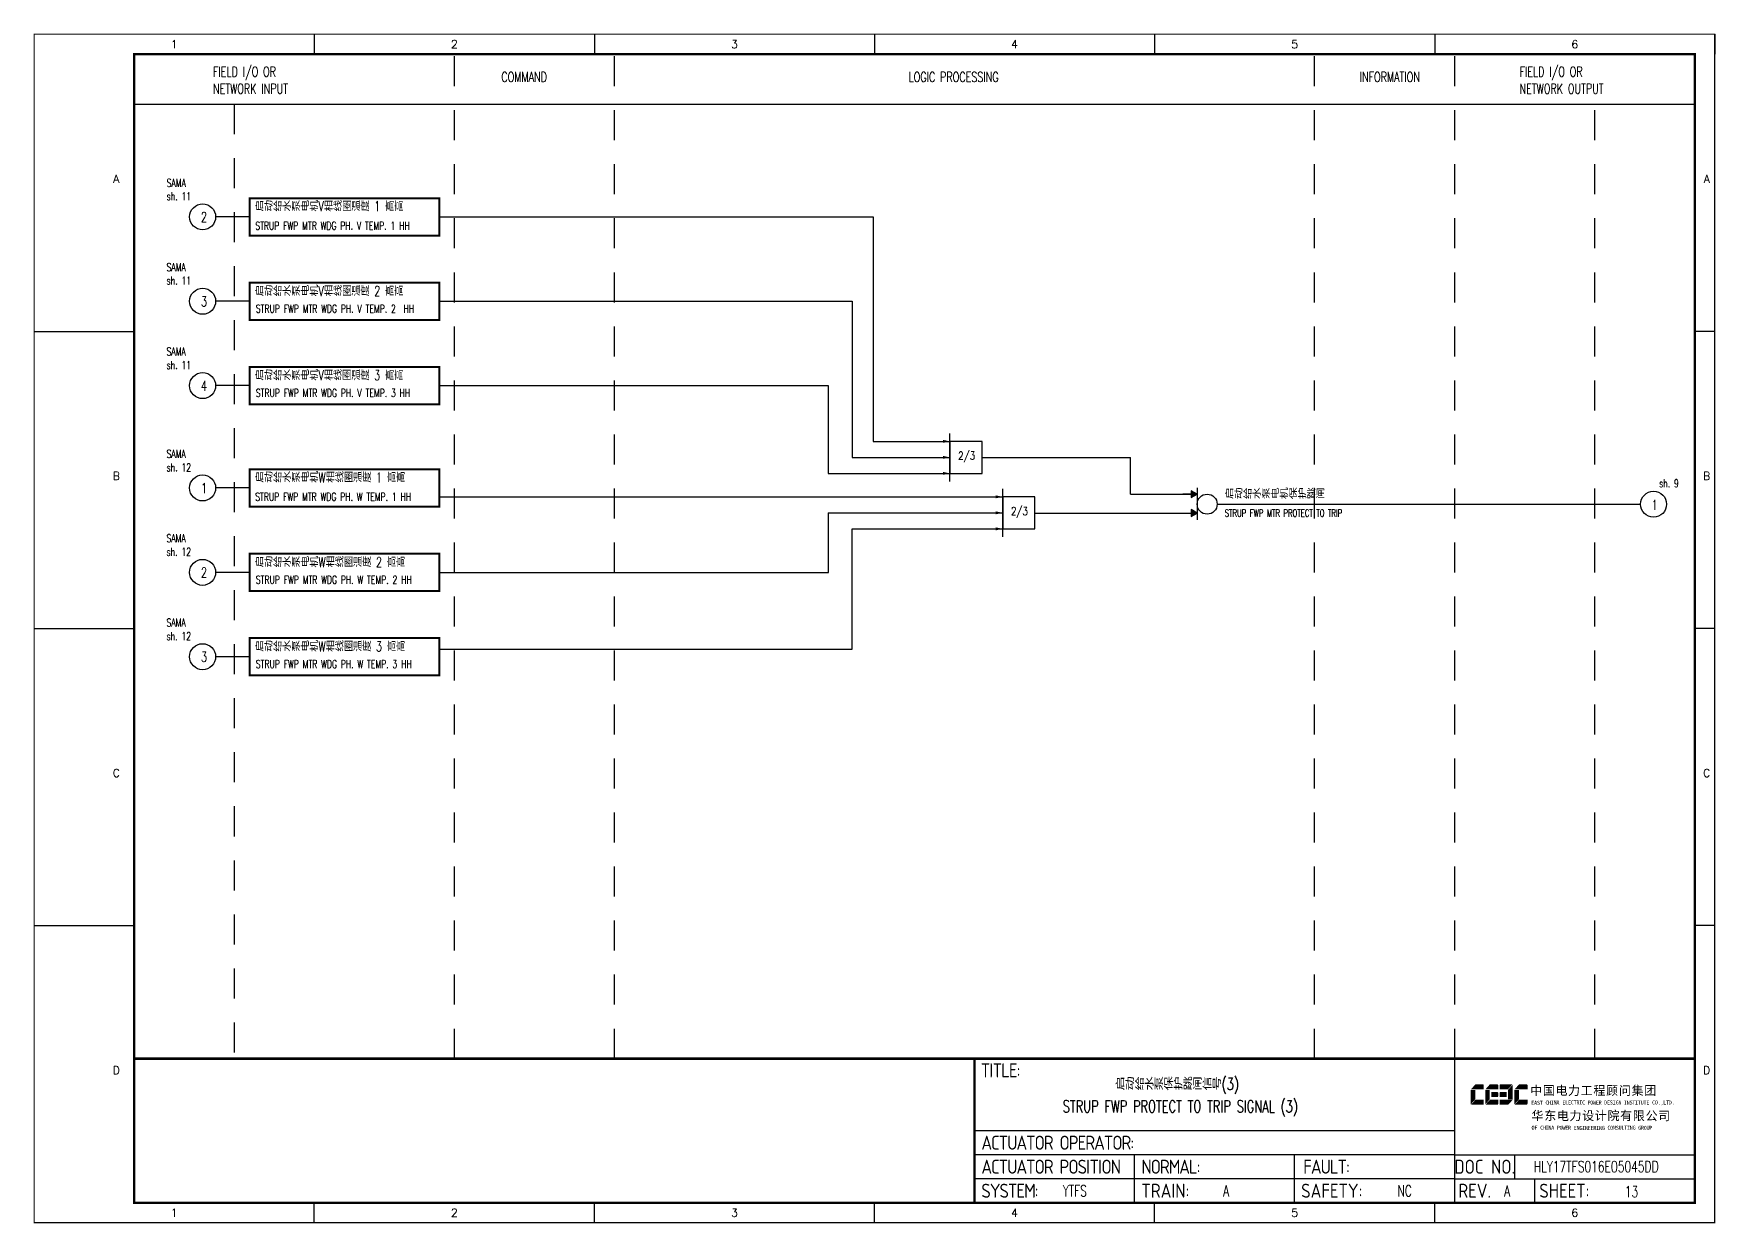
# Model space of a CAD drawing. Header units: millimetres. Extents: x 14388 to 19722, y -3447 to -1598.
# Drawn here: x 15448.6 to 15868.9, y -2454.6 to -2157.3 of the extents above; entities that cross this region are included whole.
import ezdxf
from ezdxf.enums import TextEntityAlignment as Align

# ---------------------------------------------------------------- set-up
doc = ezdxf.new("R2010")
doc.units = ezdxf.units.MM
doc.linetypes.add('JIS_02_0.7', pattern=[1.35, 0.75, -0.6])
for name, color, linetype in [('BLOCK', 7, 'Continuous'), ('BORDER', 1, 'Continuous'), ('MLINE', 6, 'Continuous'), ('TITLE', 1, 'Continuous'), ('TK', 7, 'Continuous'), ('图框_外框线', 7, 'Continuous'), ('图框_标题栏文字', 6, 'Continuous')]:
    doc.layers.add(name, color=color, linetype=linetype)
doc.styles.add('DANIEL', font='COMPLEX', dxfattribs={"width": 0.7, "bigfont": 'GVFS'})
doc.styles.add('ecepdi', font='simhei.ttf', dxfattribs={"width": 0.9})
doc.styles.get("Standard").update_dxf_attribs({"font": 'romans.shx', "width": 0.7, "bigfont": '@0hztxta.shx'})
doc.styles.add('工程字', font='gbenor.shx', dxfattribs={"bigfont": 'gbcbig.shx'})

# ---------------------------------------------------------------- blocks, each defined once
blk = doc.blocks.new('A$C1E0003F3')
h = blk.add_hatch(color=152)
edge = h.paths.add_edge_path()
edge.add_ellipse((5.15, 4.41), major_axis=(0, 0.211), ratio=0.769231, start_angle=-90, end_angle=0)
edge.add_line((5.15, 4.62), (3.22, 4.62))
edge.add_line((3.22, 4.62), (2.09, 3.35))
edge.add_line((2.09, 3.35), (5.32, 3.35))
edge.add_line((5.32, 3.35), (5.32, 4.41))
h.paths.add_polyline_path([(3.22, 3.23), (2.09, 3.23), (2.09, -0.36), (3.22, 0.91)])
edge = h.paths.add_edge_path()
edge.add_line((5.32, 0.81), (3.27, 0.81))
edge.add_line((3.27, 0.81), (2.13, -0.46))
edge.add_line((2.13, -0.46), (5.15, -0.46))
edge.add_ellipse((5.15, -0.25), major_axis=(0, 0.211), ratio=0.769231, start_angle=180, end_angle=270)
edge.add_line((5.32, -0.25), (5.32, 0.81))
h = blk.add_hatch(color=152)
edge = h.paths.add_edge_path()
edge.add_ellipse((8.78, 4.41), major_axis=(0, 0.211), ratio=0.769231, start_angle=-90, end_angle=0)
edge.add_line((8.78, 4.62), (6.84, 4.62))
edge.add_line((6.84, 4.62), (5.71, 3.35))
edge.add_line((5.71, 3.35), (8.94, 3.35))
edge.add_line((8.94, 3.35), (8.94, 4.41))
h.paths.add_polyline_path([(6.84, 3.23), (5.71, 3.23), (5.71, -0.36), (6.84, 0.91)])
edge = h.paths.add_edge_path()
edge.add_ellipse((8.78, 2.49), major_axis=(0, 0.211), ratio=0.769231, start_angle=-90, end_angle=0)
edge.add_line((8.78, 2.7), (7.22, 2.7))
edge.add_line((7.22, 2.7), (7.22, 1.44))
edge.add_line((7.22, 1.44), (8.78, 1.44))
edge.add_ellipse((8.78, 1.65), major_axis=(0, 0.211), ratio=0.769231, start_angle=180, end_angle=270)
edge.add_line((8.94, 1.65), (8.94, 2.49))
edge = h.paths.add_edge_path()
edge.add_line((8.94, 0.81), (6.89, 0.81))
edge.add_line((6.89, 0.81), (5.75, -0.46))
edge.add_line((5.75, -0.46), (8.78, -0.46))
edge.add_ellipse((8.78, -0.25), major_axis=(0, 0.211), ratio=0.769231, start_angle=180, end_angle=270)
edge.add_line((8.94, -0.25), (8.94, 0.81))
h = blk.add_hatch(color=1)
edge = h.paths.add_edge_path()
edge.add_line((12.48, 4.62), (9.46, 4.62))
edge.add_ellipse((9.46, 4.41), major_axis=(0, 0.211), ratio=0.769231, start_angle=0, end_angle=90)
edge.add_line((9.3, 4.41), (9.3, 3.35))
edge.add_line((9.3, 3.35), (11.35, 3.35))
edge.add_line((11.35, 3.35), (12.48, 4.62))
h.paths.add_polyline_path([(12.57, 4.56), (11.38, 3.23), (11.38, 0.93), (12.57, 0.93)])
edge = h.paths.add_edge_path()
edge.add_line((11.03, 2.7), (9.46, 2.7))
edge.add_ellipse((9.46, 2.49), major_axis=(0, 0.211), ratio=0.769231, start_angle=0, end_angle=90)
edge.add_line((9.3, 2.49), (9.3, 1.65))
edge.add_ellipse((9.46, 1.65), major_axis=(0, 0.211), ratio=0.769231, start_angle=90, end_angle=180)
edge.add_line((9.46, 1.44), (11.03, 1.44))
edge.add_line((11.03, 1.44), (11.03, 2.7))
h = blk.add_hatch(color=152)
edge = h.paths.add_edge_path()
edge.add_ellipse((16.11, 4.41), major_axis=(0, 0.211), ratio=0.769231, start_angle=-90, end_angle=0)
edge.add_line((16.11, 4.62), (14.14, 4.62))
edge.add_line((14.14, 4.62), (13, 3.35))
edge.add_line((13, 3.35), (16.27, 3.35))
edge.add_line((16.27, 3.35), (16.27, 4.41))
h.paths.add_polyline_path([(14.14, 3.23), (13, 3.23), (13, -0.36), (14.14, 0.91)])
edge = h.paths.add_edge_path()
edge.add_line((16.27, 0.81), (14.18, 0.81))
edge.add_line((14.18, 0.81), (13.04, -0.46))
edge.add_line((13.04, -0.46), (16.03, -0.46))
edge.add_ellipse((16.03, -0.15), major_axis=(0, 0.316), ratio=0.769231, start_angle=180, end_angle=270)
edge.add_line((16.27, -0.15), (16.27, 0.81))
h = blk.add_hatch(color=1)
edge = h.paths.add_edge_path()
edge.add_line((12.58, 0.79), (9.3, 0.79))
edge.add_line((9.3, 0.79), (9.3, -0.27))
edge.add_ellipse((9.46, -0.27), major_axis=(0, 0.211), ratio=0.769231, start_angle=90, end_angle=180)
edge.add_line((9.46, -0.48), (11.43, -0.48))
edge.add_line((11.43, -0.48), (12.58, 0.79))
at = {"layer": 'TITLE', "color": 7, "style": 'ecepdi'}
for s, p in [('中', (16.92, 1.94)), ('国', (20.09, 2)), ('电', (23.25, 1.99)), ('力', (26.39, 1.96)), ('程', (32.71, 1.98)), ('顾', (35.9, 1.98)), ('问', (39.09, 1.94)), ('集', (42.26, 1.98)), ('团', (45.42, 2.01)), ('工', (29.53, 1.95)), ('华', (17.24, -4.31)), ('东', (20.45, -4.29)), ('电', (23.62, -4.35)), ('力', (26.75, -4.32)), ('设', (29.92, -4.3)), ('计', (33.05, -4.31)), ('院', (36.26, -4.29)), ('有', (39.41, -4.29)), ('限', (42.57, -4.32)), ('公', (45.78, -4.38)), ('司', (48.91, -4.35))]:
    blk.add_text(s, height=2.2, dxfattribs=at).set_placement(p)
at = {"layer": 'TITLE', "color": 7, "style": 'ecepdi', "width": 0.975}
for s, p in [('E', (17.58, 0.02)), ('A', (18.29, 0.03)), ('S', (19, 0.03)), ('T', (19.7, 0.03)), ('C', (21.1, 0.09)), ('H', (21.77, 0.09)), ('I', (22.46, 0.09)), ('N', (23.17, 0.1)), ('A', (23.86, 0.1)), ('E', (25.35, 0.09)), ('L', (26.05, 0.11)), ('E', (26.76, 0.1)), ('C', (27.46, 0.12)), ('T', (28.18, 0.11)), ('R', (28.87, 0.1)), ('I', (29.57, 0.11)), ('C', (30.28, 0.1)), ('P', (31.64, 0.09)), ('O', (32.32, 0.08)), ('W', (33.03, 0.08)), ('E', (33.72, 0.08)), ('R', (34.42, 0.09)), ('D', (35.81, 0.1)), ('E', (36.52, 0.1)), ('S', (37.2, 0.1)), ('I', (37.91, 0.09)), ('G', (38.68, 0.11)), ('N', (39.38, 0.09)), ('I', (40.72, 0.07)), ('N', (41.43, 0.08)), ('S', (42.14, 0.08)), ('T', (42.83, 0.08)), ('I', (43.52, 0.09)), ('T', (44.22, 0.07)), ('U', (44.93, 0.07)), ('T', (45.63, 0.08)), ('E', (46.34, 0.09)), ('C', (47.76, 0.11)), ('O', (48.48, 0.1)), ('L', (50.56, 0.1)), ('T', (51.27, 0.1)), ('D', (51.96, 0.1)), ('.', (49.23, 0.1)), (',', (49.87, 0.1)), ('.', (52.72, 0.11)), ('O', (17.67, -6.18)), ('OF', (18.01, -6.2)), ('F', (18.37, -6.2)), ('C', (19.8, -6.19)), ('H', (20.47, -6.19)), ('I', (21.15, -6.19)), ('N', (21.87, -6.18)), ('A', (22.56, -6.18)), ('P', (23.98, -6.2)), ('O', (24.66, -6.21)), ('W', (25.36, -6.21)), ('E', (26.06, -6.21)), ('R', (26.75, -6.2)), ('E', (28.19, -6.24)), ('N', (28.91, -6.27)), ('G', (29.62, -6.26)), ('I', (30.32, -6.27)), ('N', (31.02, -6.27)), ('E', (31.7, -6.28)), ('E', (32.41, -6.27)), ('R', (33.1, -6.24)), ('I', (33.81, -6.24)), ('N', (34.51, -6.26)), ('G', (35.2, -6.24)), ('C', (36.61, -6.19)), ('O', (37.3, -6.21)), ('N', (38, -6.2)), ('S', (38.71, -6.21)), ('U', (39.41, -6.18)), ('L', (40.11, -6.18)), ('T', (40.81, -6.19)), ('I', (41.51, -6.21)), ('N', (42.2, -6.21)), ('G', (42.91, -6.17)), ('G', (44.29, -6.2)), ('R', (45, -6.21)), ('O', (45.69, -6.22)), ('U', (46.39, -6.2)), ('P', (47.1, -6.23))]:
    blk.add_text(s, height=1, dxfattribs=at).set_placement(p, align=Align.MIDDLE_CENTER)
blk = doc.blocks.new('A$C57484896')
for p, q in [((70, 297), (70, 292)), ((140, 297), (140, 292)), ((210, 297), (210, 292)), ((280, 297), (280, 292)), ((350, 297), (350, 292)), ((420, 297), (420, 292)), ((0, 222.75), (25, 222.75)), ((420, 222.75), (415, 222.75)), ((0, 148.5), (25, 148.5)), ((420, 148.5), (415, 148.5)), ((0, 74.25), (25, 74.25)), ((420, 74.25), (415, 74.25)), ((70, 0), (70, 5)), ((140, 0), (140, 5)), ((210, 0), (210, 5)), ((280, 0), (280, 5)), ((350, 0), (350, 5))]:
    blk.add_line(p, q)
at = {"layer": 'MLINE', "linetype": 'JIS_02_0.7', "ltscale": 10}
for p, q in [((105, 41), (105, 292)), ((145, 41), (145, 292)), ((320, 41), (320, 292)), ((355, 41), (355, 292)), ((50, 279.56), (50, 41)), ((390, 41), (390, 279.56))]:
    blk.add_line(p, q, dxfattribs=at)
at = {"layer": 'MLINE'}
blk.add_line((25, 279.56), (415, 279.56), dxfattribs=at)
at = {"layer": '图框_外框线'}
for p, q in [((355, 5), (355, 41)), ((355, 23), (235, 23)), ((355, 17), (235, 17)), ((275, 11), (275, 17)), ((315, 11), (315, 17)), ((355, 17), (415, 17)), ((370, 11), (370, 17)), ((355, 11), (235, 11)), ((355, 11), (235, 11)), ((275, 5), (275, 11)), ((315, 5), (315, 11)), ((355, 11), (415, 11)), ((375, 5), (375, 11))]:
    blk.add_line(p, q, dxfattribs=at)
for points, const_width in [([(0, 0), (420, 0), (420, 297), (0, 297)], 0.3), ([(25, 5), (415, 5), (415, 292), (25, 292)], 0.6)]:
    blk.add_lwpolyline(points, close=True, dxfattribs=dict(at, const_width=const_width))
at = {"layer": '图框_外框线', "const_width": 0.6}
blk.add_lwpolyline([(235, 41), (25, 41)], dxfattribs=at)
at = {"layer": '图框_外框线'}
blk.add_lwpolyline([(415, 41, 0.6, 0.6, 0), (235, 41, 0.6, 0.6, 0), (235, 5, 0, 0, 0)], format="xyseb", dxfattribs=at)
blk.add_blockref('A$C1E0003F3', (356.94, 29.95))
at = {"layer": 'MLINE', "char_height": 2.5, "width": 31.8959, "attachment_point": 1}
for s, insert in [('FIELD I/O OR', (44.67, 288.89)), ('COMMAND', (116.74, 287.58)), ('LOGIC PROCESSING', (218.52, 287.58)), ('INFORMATION', (331.25, 287.58)), ('FIELD I/O OR', (371.22, 288.89)), ('NETWORK INPUT', (44.67, 284.64)), ('NETWORK OUTPUT', (371.22, 284.64))]:
    blk.add_mtext(s, dxfattribs=dict(at, insert=insert))
at = {"layer": 'TK', "color": 3}
for s, p in [('1', (35, 294.5)), ('2', (105, 294.5)), ('3', (175, 294.5)), ('4', (245, 294.5)), ('5', (315, 294.5)), ('6', (385, 294.5)), ('1', (35, 2.5)), ('2', (105, 2.5)), ('3', (175, 2.5)), ('4', (245, 2.5)), ('5', (315, 2.5)), ('6', (385, 2.5))]:
    blk.add_text(s, height=2, dxfattribs=at).set_placement(p, align=Align.MIDDLE)
for s, p in [('A', (20.5, 259.88)), ('A', (418, 259.88)), ('B', (20.5, 185.62)), ('B', (418, 185.62)), ('C', (20.5, 111.38)), ('C', (418, 111.38)), ('D', (20.5, 37.12)), ('D', (418, 37.12))]:
    blk.add_text(s, height=2, dxfattribs=at).set_placement(p, align=Align.CENTER)
at = {"layer": '图框_标题栏文字', "char_height": 3.5, "style": '工程字'}
for s, insert, width, attachment_point in [('{\\T0.9; TITLE:}', (234.86, 38.09), 14.2249, 4), ('{\\T0.9; ACTUATOR OPERATOR:}', (235, 20), 40, 4), ('{\\T0.9; ACTUATOR POSITION}', (235, 14), 45, 4), ('{\\T0.9; NORMAL:}', (275, 14), 18.2557, 4), ('{\\T0.9; FAULT:}', (315.44, 14), 15, 4), ('DOC NO.', (362.5, 14), 15, 5), ('{\\T0.9; SYSTEM:}', (235, 8), 17.9526, 4), ('{\\T0.9; }TRAIN: ', (275, 8), 17.6638, 4), ('SAFETY:', (324.3, 8), 22.3993, 5), ('REV.', (360, 8), 10, 5), ('SHEET:', (382.42, 8), 20, 5)]:
    blk.add_mtext(s, dxfattribs=dict(at, insert=insert, width=width, attachment_point=attachment_point))

msp = doc.modelspace()

# ---------------------------------------------------------------- hatches: boundary and pattern name
at = {"layer": 'BORDER'}
for points in [[(15739.43, -2272.4), (15737.93, -2271.53), (15737.93, -2273.26)], [(15739.43, -2277.11), (15737.93, -2276.25), (15737.93, -2277.98)]]:
    msp.add_hatch(color=256, dxfattribs=at).paths.add_polyline_path(points)

# ---------------------------------------------------------------- linework, layer by layer
for p, q in [((15502.64, -2203.1), (15494.12, -2203.1)), ((15550.04, -2203.11), (15658.49, -2203.11)), ((15658.49, -2203.11), (15658.49, -2259.2)), ((15502.63, -2224.19), (15494.11, -2224.19)), ((15550.03, -2224.19), (15653.21, -2224.19)), ((15653.21, -2224.19), (15653.21, -2263.2)), ((15502.63, -2245.27), (15494.11, -2245.27)), ((15550.03, -2245.28), (15647.25, -2245.28)), ((15647.25, -2245.28), (15647.25, -2267.2)), ((15658.49, -2259.2), (15677.66, -2259.2)), ((15653.21, -2263.2), (15677.66, -2263.2)), ((15685.66, -2263.25), (15722.76, -2263.25)), ((15722.76, -2272.4), (15722.76, -2263.25)), ((15647.25, -2267.2), (15677.66, -2267.2)), ((15502.63, -2270.84), (15494.11, -2270.84)), ((15550.03, -2273.06), (15687.4, -2273.06)), ((15722.76, -2272.4), (15739.43, -2272.4)), ((15647.25, -2277.06), (15690.86, -2277.06)), ((15647.25, -2277.06), (15647.25, -2291.93)), ((15701.35, -2277.11), (15739.43, -2277.11)), ((15744.43, -2274.9), (15850.25, -2274.9)), ((15653.21, -2281.06), (15690.86, -2281.06)), ((15653.21, -2311.11), (15653.21, -2281.06)), ((15502.63, -2291.93), (15494.11, -2291.93)), ((15550.03, -2291.93), (15647.26, -2291.93)), ((15550.03, -2311.11), (15653.21, -2311.11)), ((15502.62, -2313.01), (15494.1, -2313.01))]:
    msp.add_line(p, q)
at = {"color": 1}
for p, q in [((15677.66, -2269.2), (15677.66, -2257.2)), ((15685.66, -2263.25), (15689.66, -2263.25)), ((15690.86, -2283.06), (15690.86, -2271.06)), ((15698.86, -2277.11), (15702.86, -2277.11))]:
    msp.add_line(p, q, dxfattribs=at)
at = {"const_width": 0.5}
for points in [[(15502.64, -2198.43), (15550.04, -2198.43), (15550.04, -2207.77), (15502.64, -2207.77), (15502.64, -2198.43)], [(15502.64, -2219.52), (15550.04, -2219.52), (15550.04, -2228.86), (15502.64, -2228.86), (15502.64, -2219.52)], [(15502.64, -2240.6), (15550.04, -2240.6), (15550.04, -2249.94), (15502.64, -2249.94), (15502.64, -2240.6)], [(15502.63, -2266.17), (15550.03, -2266.17), (15550.03, -2275.51), (15502.63, -2275.51), (15502.63, -2266.17)], [(15502.63, -2287.26), (15550.03, -2287.26), (15550.03, -2296.6), (15502.63, -2296.6), (15502.63, -2287.26)], [(15502.63, -2308.34), (15550.03, -2308.34), (15550.03, -2317.69), (15502.63, -2317.69), (15502.63, -2308.34)]]:
    msp.add_lwpolyline(points, dxfattribs=at)
at = {"color": 1}
for points in [[(15677.66, -2267.2), (15685.66, -2267.2), (15685.66, -2259.2), (15677.66, -2259.2)], [(15690.86, -2281.06), (15698.86, -2281.06), (15698.86, -2273.06), (15690.86, -2273.06)]]:
    msp.add_lwpolyline(points, close=True, dxfattribs=at)
for centre in [(15490.88, -2203.1), (15490.88, -2224.19), (15490.88, -2245.27), (15490.87, -2270.84), (15853.5, -2274.9), (15490.87, -2291.93), (15490.87, -2313.01)]:
    msp.add_circle(centre, 3.25)
at = {"layer": 'BORDER'}
for p, q in [((15739.43, -2272.4), (15735.84, -2272.4)), ((15739.43, -2270.83), (15739.43, -2278.83)), ((15735.84, -2277.11), (15739.43, -2277.11)), ((15744.43, -2274.9), (15746.43, -2274.9)), ((15744.43, -2274.9), (15746.43, -2274.9))]:
    msp.add_line(p, q, dxfattribs=at)
for points in [[(15739.43, -2272.4), (15737.93, -2271.53), (15737.93, -2273.26)], [(15739.43, -2277.11), (15737.93, -2276.25), (15737.93, -2277.98)]]:
    msp.add_lwpolyline(points, close=True, dxfattribs=at)
msp.add_circle((15741.93, -2274.9), 2.5, dxfattribs=at)
at = {"layer": 'TITLE', "color": 1}
for p, q in [((15674.19, -2259.2), (15677.66, -2259.2)), ((15674.19, -2263.2), (15677.66, -2263.2)), ((15674.19, -2267.2), (15677.66, -2267.2)), ((15687.4, -2273.06), (15690.86, -2273.06)), ((15687.4, -2277.06), (15690.86, -2277.06)), ((15687.4, -2281.06), (15690.86, -2281.06))]:
    msp.add_line(p, q, dxfattribs=at)
for points in [[(15677.66, -2259.2, 0, 0.744, 0), (15675.88, -2259.2, 0.744, 0.744, 0)], [(15677.66, -2263.2, 0, 0.744, 0), (15675.88, -2263.2, 0.744, 0.744, 0)], [(15677.66, -2267.2, 0, 0.744, 0), (15675.88, -2267.2, 0.744, 0.744, 0)], [(15690.86, -2273.06, 0, 0.744, 0), (15689.09, -2273.06, 0.744, 0.744, 0)], [(15690.86, -2277.06, 0, 0.744, 0), (15689.08, -2277.06, 0.744, 0.744, 0)], [(15690.86, -2281.06, 0, 0.744, 0), (15689.09, -2281.06, 0.744, 0.744, 0)]]:
    msp.add_lwpolyline(points, format="xyseb", dxfattribs=at)

# ---------------------------------------------------------------- block references
msp.add_blockref('A$C57484896', (15448.79, -2454.46))

# ---------------------------------------------------------------- texts
at = {"color": 4, "char_height": 2, "width": 73.0067, "attachment_point": 1}
for s, insert in [('SAMA', (15481.88, -2193.59)), ('sh. 11', (15481.88, -2196.95)), ('SAMA', (15481.87, -2214.68)), ('sh. 11', (15481.87, -2218.04)), ('SAMA', (15481.87, -2235.76)), ('sh. 11', (15481.87, -2239.12)), ('SAMA', (15481.87, -2261.33)), ('sh. 12', (15481.87, -2264.69)), ('sh. 9', (15854.89, -2268.68)), ('SAMA', (15481.86, -2282.42)), ('sh. 12', (15481.86, -2285.78)), ('SAMA', (15481.86, -2303.5)), ('sh. 12', (15481.86, -2306.86))]:
    msp.add_mtext(s, dxfattribs=dict(at, insert=insert))
at = {"attachment_point": 1}
for s, insert, char_height, width in [('2', (15490.48, -2201.89), 2.5, 73.0067), ('启动给水泵电机V相线圈温度 1 高高', (15503.91, -2199.2), 2.5, 73.0067), ('STRUP FWP MTR WDG PH. V TEMP. 1 HH', (15504.04, -2204.3), 2, 73.0067), ('3', (15490.48, -2222.98), 2.5, 73.0067), ('启动给水泵电机V相线圈温度 2 高高', (15503.91, -2220.38), 2.5, 73.0067), ('STRUP FWP MTR WDG PH. V TEMP. 2  HH', (15504.19, -2225.05), 2, 73.0067), ('4', (15490.48, -2244.06), 2.5, 73.0067), ('启动给水泵电机V相线圈温度 3 高高', (15503.9, -2241.44), 2.5, 73.0067), ('STRUP FWP MTR WDG PH. V TEMP. 3 HH', (15504.18, -2246.11), 2, 73.0067), ('启动给水泵电机W相线圈温度 1 高高', (15503.91, -2266.94), 2.5, 73.0067), ('1', (15490.48, -2269.63), 2.5, 73.0067), ('STRUP FWP MTR WDG PH. W TEMP. 1 HH', (15504.03, -2272.04), 2, 73.0067), ('启动给水泵电机保护跳闸', (15746.31, -2271.04), 2.5, 73.0067), ('STRUP FWP MTR PROTECT TO TRIP', (15746.31, -2276.22), 1.8, 73.0067), ('1', (15853.02, -2273.85), 2.5, 73.0067), ('启动给水泵电机W相线圈温度 2 高高', (15503.9, -2288.12), 2.5, 73.0067), ('2', (15490.47, -2290.72), 2.5, 73.0067), ('STRUP FWP MTR WDG PH. W TEMP. 2 HH', (15504.19, -2292.79), 2, 73.0067), ('启动给水泵电机W相线圈温度 3 高高', (15503.9, -2309.18), 2.5, 73.0067), ('3', (15490.47, -2311.8), 2.5, 73.0067), ('STRUP FWP MTR WDG PH. W TEMP. 3 HH', (15504.18, -2313.85), 2, 73.0067), ('启动给水泵保护跳闸信号(3)', (15718.96, -2418.28), 3, 57.1272), ('STRUP FWP PROTECT TO TRIP SIGNAL (3)', (15705.82, -2423.87), 3, 84.237), ('YTFS', (15705.83, -2445.08), 2.8, 8.5983), ('A', (15745.89, -2445.08), 2.8, 8.5983), ('NC', (15789.47, -2445.08), 2.8, 8.5983), ('A', (15816.17, -2445.14), 2.8, 8.5983)]:
    msp.add_mtext(s, dxfattribs=dict(at, insert=insert, char_height=char_height, width=width))
at = {"width": 0.7}
for tag, p, s in [('HLY17TFS016E05045DD', (15823.53, -2441.84), ''), ('13', (15846.29, -2448.08), '1')]:
    msp.add_attdef(tag, p, s, height=2.8, dxfattribs=at)
at = {"layer": 'BLOCK', "color": 1, "style": 'DANIEL', "width": 0.8}
for p in [(15681.82, -2262.91), (15695.02, -2276.78)]:
    msp.add_text('2/3', height=2, dxfattribs=at).set_placement(p, align=Align.MIDDLE)

doc.saveas('drawing.dxf')
